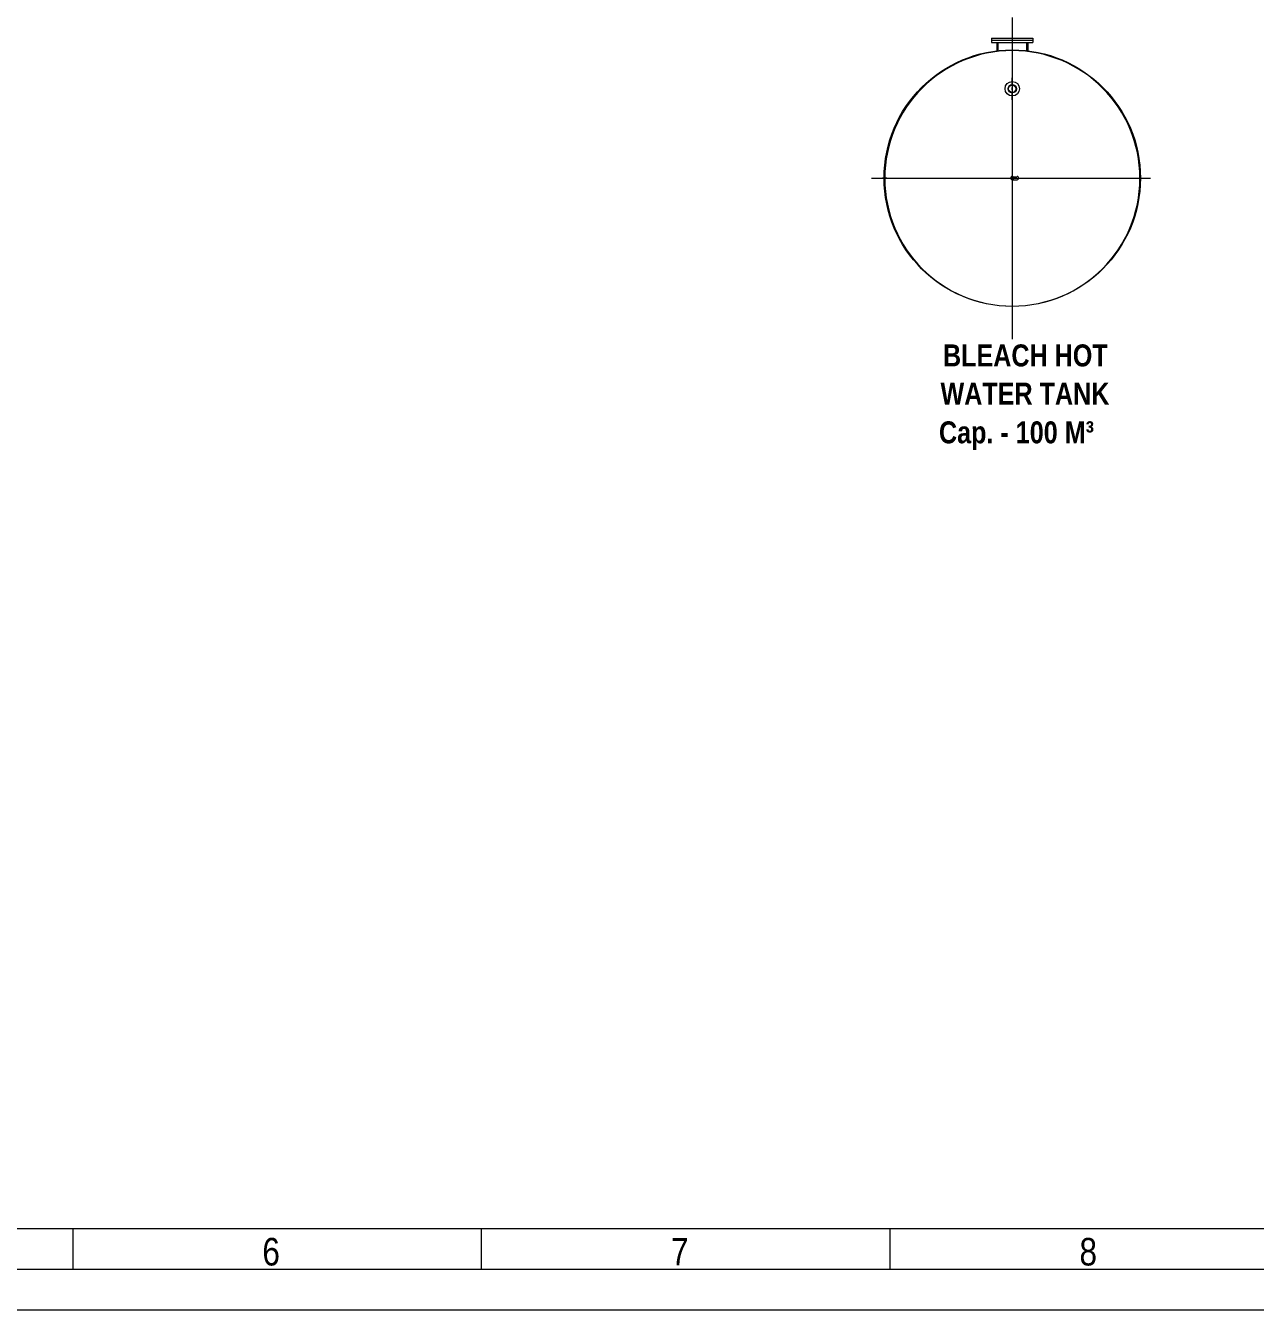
# Model space of a CAD drawing. Header units: millimetres. Extents: x 29 to 95071, y 20 to 67221.
# Drawn here: x 39429 to 63506, y 20 to 25167 of the extents above; entities that cross this region are included whole.
import ezdxf

# ---------------------------------------------------------------- set-up
doc = ezdxf.new("R2010")
doc.units = ezdxf.units.MM

msp = doc.modelspace()

# ---------------------------------------------------------------- linework, layer by layer
at = {"color": 7, "lineweight": 0}
for points in [[(95071, 20), (29, 20), (29, 67221), (95071, 67221)], [(94273, 818), (2428, 818), (2428, 66423), (94273, 66423)], [(93475, 1616), (3226, 1616), (3226, 65625), (93475, 65625)]]:
    msp.add_lwpolyline(points, close=True, dxfattribs=at)
for points in [[(58744, 25328), (58744, 19033)], [(58338, 24921), (58338, 24837)], [(58338, 24921), (59151, 24921)], [(59151, 24921), (59151, 24837)], [(58338, 24882), (59151, 24882)], [(58338, 24837), (59151, 24837)], [(58442, 24837), (58442, 24659)], [(58467, 24837), (58467, 24659)], [(59027, 24837), (59027, 24659)], [(59052, 24837), (59052, 24659)], [(58744, 24000), (58744, 24148)], [(58744, 23910), (58744, 23955)], [(58744, 23717), (58744, 23866)], [(55988, 22180), (61456, 22180)], [(56291, 22180), (56207, 22180)], [(58747, 22215), (58734, 22213), (58724, 22206), (58717, 22195), (58715, 22183), (58717, 22170), (58724, 22160), (58734, 22153), (58747, 22151)], [(58744, 22210), (58838, 22210)], [(58744, 22151), (58754, 22151), (58759, 22151), (58764, 22156), (58769, 22156), (58769, 22161), (58774, 22166), (58774, 22171), (58774, 22176), (58774, 22180), (58774, 22185), (58774, 22190), (58769, 22195), (58769, 22200), (58764, 22205), (58759, 22205), (58754, 22210), (58744, 22210)], [(58744, 22151), (58838, 22151)], [(58841, 22151), (58853, 22153), (58864, 22160), (58871, 22170), (58873, 22183), (58871, 22195), (58864, 22206), (58853, 22213), (58841, 22215)], [(40351, 1616), (40351, 818)], [(48350, 1616), (48350, 818)], [(56350, 1616), (56350, 818)]]:
    msp.add_lwpolyline(points, dxfattribs=at)
for centre, radius in [((58747, 22183), 2510), ((58747, 23933), 141), ((58747, 23933), 81.8), ((58747, 23933), 71.9)]:
    msp.add_circle(centre, radius, dxfattribs=at)
msp.add_ellipse((58749, 22178), major_axis=(0, 2501), ratio=0.999009, start_param=0, end_param=6.283185, dxfattribs=at)

# ---------------------------------------------------------------- texts
at = {"color": 7, "attachment_point": 1}
for s, insert, char_height in [('{\\fSwiss721BT-BoldCondensed|b0|i0|c0;BLEACH HOT}', (57391, 18927), 429.62), ('{\\fSwiss721BT-BoldCondensed|b0|i0|c0;WATER TANK}', (57342, 18179), 429.62), ('{\\fSwiss721BT-BoldCondensed|b0|i0|c0;Cap. - 100 M³}', (57312, 17421), 429.62), ('{\\fSwiss721BT-LightCondensed|b0|i0|c0;6}', (44063, 1437), 539.54), ('{\\fSwiss721BT-LightCondensed|b0|i0|c0;7}', (52063, 1437), 539.54), ('{\\fSwiss721BT-LightCondensed|b0|i0|c0;8}', (60063, 1437), 539.54)]:
    msp.add_mtext(s, dxfattribs=dict(at, insert=insert, char_height=char_height))

doc.saveas('drawing.dxf')
